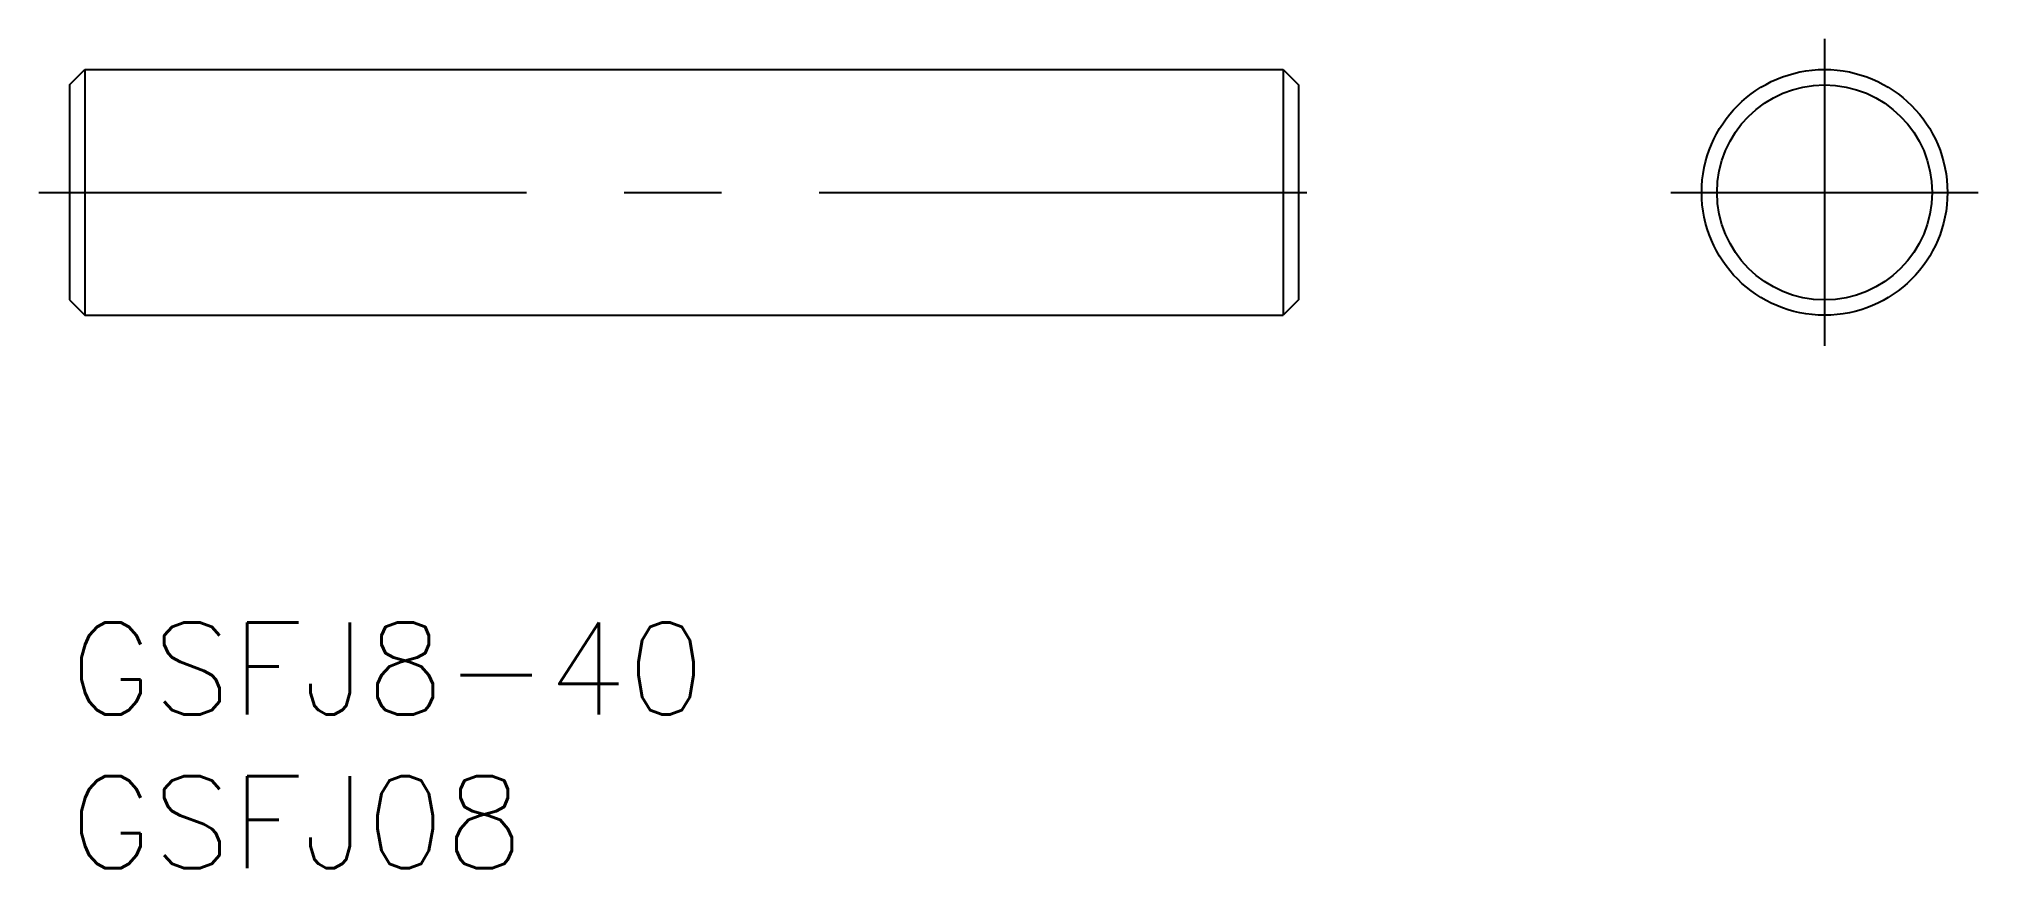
# Model space of a CAD drawing. Extents: x -1 to 62.1, y -8 to 19.
import ezdxf

# ---------------------------------------------------------------- set-up
doc = ezdxf.new("R2010")
doc.units = 0
doc.header["$LTSCALE"] = 0.5
doc.linetypes.add('CENTER', pattern=[50.8, 31.75, -6.35, 6.35, -6.35])
for name, color, linetype in [('MSM_CENTER', 1, 'CENTER'), ('MSM_CONTINUOUS', 7, 'CONTINUOUS'), ('MSM_PART_NUMBER', 7, 'CONTINUOUS')]:
    doc.layers.add(name, color=color, linetype=linetype)
doc.styles.get("Standard").update_dxf_attribs({"font": 'txt.shx', "height": 3, "bigfont": 'bigfont.shx'})

# ---------------------------------------------------------------- blocks, each defined once
blk = doc.blocks.new('*U7')
at = {"layer": 'MSM_PART_NUMBER'}
blk.add_text('GSFJ8-40', height=3, dxfattribs=at).set_placement((0, -3))
blk = doc.blocks.new('*U8')
at = {"layer": 'MSM_PART_NUMBER'}
blk.add_text('GSFJ08', height=3, dxfattribs=at).set_placement((0, -8))

msp = doc.modelspace()

# ---------------------------------------------------------------- linework, layer by layer
at = {"layer": 'MSM_CENTER'}
for p, q in [((57.125, 19), (57.125, 9)), ((-1, 14), (41, 14)), ((52.125, 14), (62.125, 14))]:
    msp.add_line(p, q, dxfattribs=at)
at = {"layer": 'MSM_CONTINUOUS'}
for p, q in [((0, 17.5), (0.5, 18)), ((0.5, 18), (39.5, 18)), ((0.5, 18), (0.5, 10)), ((39.5, 18), (40, 17.5)), ((39.5, 18), (39.5, 10)), ((0, 17.5), (0, 10.5)), ((40, 17.5), (40, 10.5)), ((0, 10.5), (0.5, 10)), ((40, 10.5), (39.5, 10)), ((0.5, 10), (39.5, 10))]:
    msp.add_line(p, q, dxfattribs=at)
for radius in [4, 3.5]:
    msp.add_circle((57.125, 14), radius, dxfattribs=at)

# ---------------------------------------------------------------- block references
for name in ['*U7', '*U8']:
    msp.add_blockref(name, (0, 0), dxfattribs=at)

doc.saveas('drawing.dxf')
